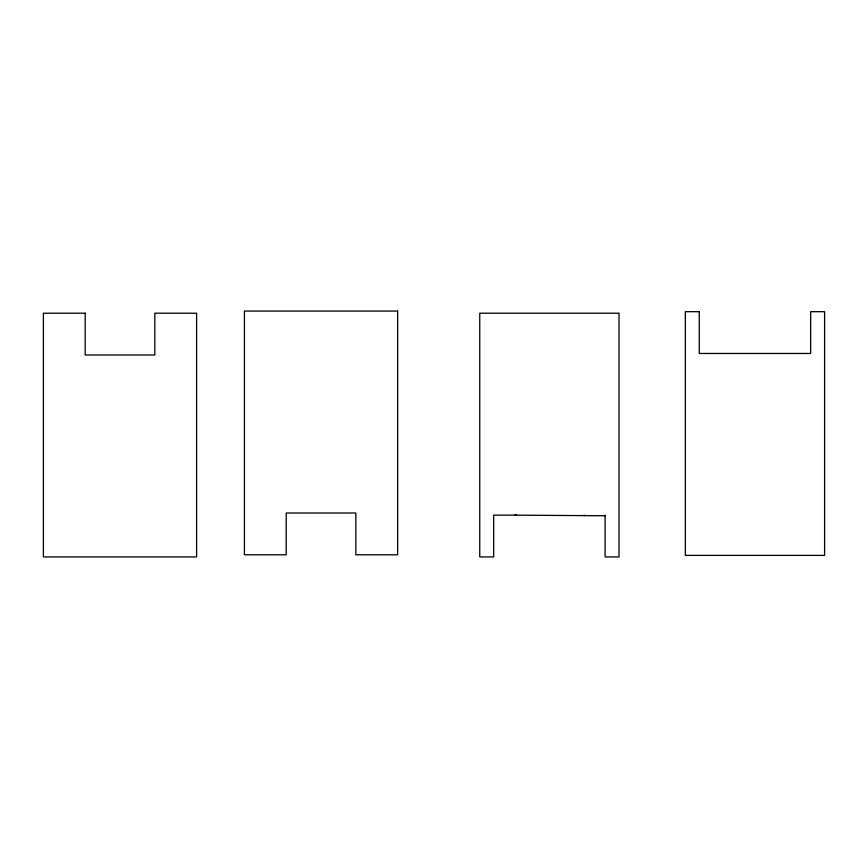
<?xml version="1.0" encoding="UTF-8"?>
<svg xmlns="http://www.w3.org/2000/svg" width="868" height="868" viewBox="0 0 868 868"><rect width="100%" height="100%" fill="white"/><g stroke="black" fill="none" stroke-linecap="round" stroke-linejoin="round"><path stroke-width="1.3" d="M516.644 515.147L493.675 515.147L493.675 556.93L479.744 556.93L479.744 313.207L619.014 313.207L619.014 556.93L605.094 556.93L605.094 515.147M514.561 515.147L605.094 515.755M584.197 515.147L584.197 515.755M397.631 311.07L244.429 311.07L244.429 554.793L286.212 554.793L286.212 513.01L355.847 513.01L355.847 554.793L397.631 554.793L397.631 311.07M699.25 311.677L685.329 311.677L685.329 555.401L824.6 555.401L824.6 311.677L810.669 311.677L810.669 353.46L699.25 353.46L699.25 311.677M85.183 313.207L43.4 313.207L43.4 556.93L196.602 556.93L196.602 313.207L154.819 313.207L154.819 354.99L85.183 354.99L85.183 313.207"/></g></svg>
